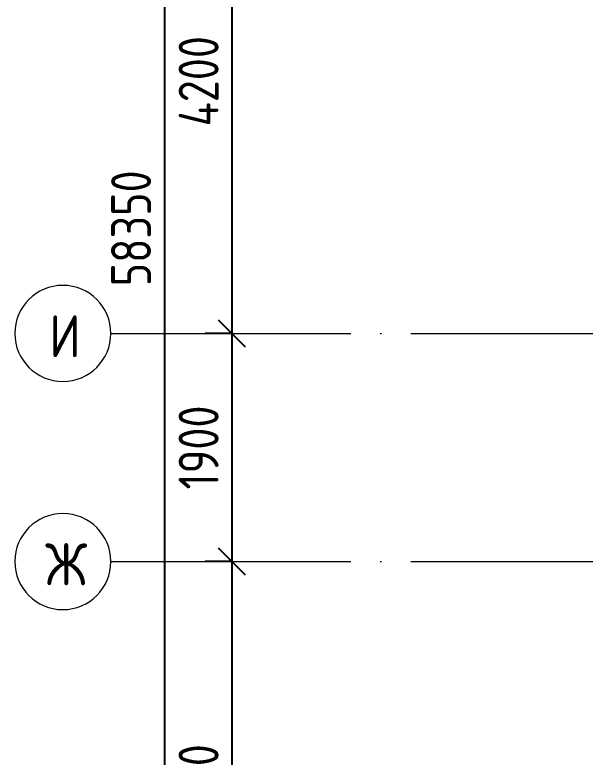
# Model space of a CAD drawing. Header units: millimetres. Extents: x -68946 to 690821, y -552984 to 293768.
# Drawn here: x 76440 to 81193, y 24796 to 30978 of the extents above; entities that cross this region are included whole.
import ezdxf

# ---------------------------------------------------------------- set-up
doc = ezdxf.new("R2010")
doc.units = ezdxf.units.MM
doc.linetypes.add('ADSK_Линия сетки', pattern=[2500, 2000, -250, 0, -250])
doc.layers.get('Defpoints').update_dxf_attribs({"color": 250})
for name, color, linetype, lineweight in [('A-____-____-DIMS', 250, 'Continuous', 9), ('S-GRID-____-IDEN', 250, 'Continuous', 9), ('S-GRID-____-OTLN', 250, 'Continuous', 9)]:
    doc.layers.add(name, color=color, linetype=linetype, lineweight=lineweight)
doc.styles.add('GOST Common', font='', dxfattribs={"width": 0.9, "height": 350})
doc.styles.get("Standard").update_dxf_attribs({"font": 'ГОСТ тип А.ttf'})
doc.styles.get('GOST Common').set_extended_font_data('GOST Common')
doc.dimstyles.new('А3', dxfattribs={"dimtxt": 333, "dimasz": 222, "dimexe": 222, "dimexo": 111, "dimgap": 111, "dimtad": 1, "dimtoh": 1, "dimdec": 0, "dimrnd": 0.0015, "dimzin": 0, "dimdsep": 46, "dimtxsty": 'Standard', "dimblk": 'OBLIQUE', "dimcen": 0, "dimclrd": 7, "dimclre": 7, "dimclrt": 7, "dimadec": 0, "dimazin": 0, "dimtfac": 1, "dimtdec": 0, "dimtofl": 0, "dimtmove": 0, "dimatfit": 3, "dimfxl": 1, "dimtolj": 1, "dimtzin": 0, "dimarcsym": 0})

# ---------------------------------------------------------------- blocks, each defined once
blk = doc.blocks.new('Ось сетки - Круг_Ø8 мм-39983606-АР1_Маркировочный план 1 этажа С2и3')
at = {"layer": 'S-GRID-____-IDEN'}
for start, end in [(360, 180), (180, 360)]:
    blk.add_arc((0, 0), 4, start, end, dxfattribs=at)
blk = doc.blocks.new('_Oblique')
at = {"color": 0, "linetype": 'ByBlock', "lineweight": -2}
blk.add_line((-0.5, -0.5), (0.5, 0.5), dxfattribs=at)
blk = doc.blocks.new('*D2555')
at = {"layer": 'A-____-____-DIMS', "color": 7, "lineweight": -2, "transparency": 16777216}
for p, q in [((78238.4, 32525), (78027.4, 32525)), ((78249.4, 32525), (78249.4, 28325)), ((78238.4, 28325), (78027.4, 28325))]:
    blk.add_line(p, q, dxfattribs=at)
at = {"layer": 'Defpoints', "color": 0, "lineweight": 30, "transparency": 16777216}
for p in [(78349.4, 32525), (78249.4, 28325), (78349.4, 28325)]:
    blk.add_point(p, dxfattribs=at)
at = {"layer": 'A-____-____-DIMS', "color": 7, "lineweight": -2, "transparency": 16777216, "xscale": 222, "yscale": 222, "zscale": 222}
for p, rotation in [((78249.4, 32525), 90), ((78249.4, 28325), 270)]:
    blk.add_blockref('_Oblique', p, dxfattribs=dict(at, rotation=rotation))
at = {"layer": 'A-____-____-DIMS', "color": 7, "transparency": 16777216, "insert": (77971.9, 30425), "char_height": 333, "width": 2.567, "attachment_point": 5, "rotation": 90}
blk.add_mtext('\\A1;4200', dxfattribs=at)
blk = doc.blocks.new('*D2556')
at = {"layer": 'A-____-____-DIMS', "color": 7, "lineweight": -2, "transparency": 16777216}
for p, q in [((78238.4, 28325), (78027.4, 28325)), ((78249.4, 28325), (78249.4, 26425)), ((78238.4, 26425), (78027.4, 26425))]:
    blk.add_line(p, q, dxfattribs=at)
at = {"layer": 'Defpoints', "color": 0, "lineweight": 30, "transparency": 16777216}
for p in [(78349.4, 28325), (78249.4, 26425), (78349.4, 26425)]:
    blk.add_point(p, dxfattribs=at)
at = {"layer": 'A-____-____-DIMS', "color": 7, "lineweight": -2, "transparency": 16777216, "xscale": 222, "yscale": 222, "zscale": 222}
for p, rotation in [((78249.4, 28325), 90), ((78249.4, 26425), 270)]:
    blk.add_blockref('_Oblique', p, dxfattribs=dict(at, rotation=rotation))
at = {"layer": 'A-____-____-DIMS', "color": 7, "transparency": 16777216, "insert": (77971.9, 27375), "char_height": 333, "width": 2.299, "attachment_point": 5, "rotation": 90}
blk.add_mtext('\\A1;1900', dxfattribs=at)
blk = doc.blocks.new('*D2557')
at = {"layer": 'A-____-____-DIMS', "color": 7, "lineweight": -2, "transparency": 16777216}
for p, q in [((78238.4, 26425), (78027.4, 26425)), ((78249.4, 26425), (78249.4, 22625)), ((78238.4, 22625), (78027.4, 22625))]:
    blk.add_line(p, q, dxfattribs=at)
at = {"layer": 'Defpoints', "color": 0, "lineweight": 30, "transparency": 16777216}
for p in [(78349.4, 26425), (78249.4, 22625), (78349.4, 22625)]:
    blk.add_point(p, dxfattribs=at)
at = {"layer": 'A-____-____-DIMS', "color": 7, "lineweight": -2, "transparency": 16777216, "xscale": 222, "yscale": 222, "zscale": 222}
for p, rotation in [((78249.4, 26425), 90), ((78249.4, 22625), 270)]:
    blk.add_blockref('_Oblique', p, dxfattribs=dict(at, rotation=rotation))
at = {"layer": 'A-____-____-DIMS', "color": 7, "transparency": 16777216, "insert": (77971.9, 24525), "char_height": 333, "width": 2.483, "attachment_point": 5, "rotation": 90}
blk.add_mtext('\\A1;3800', dxfattribs=at)
blk = doc.blocks.new('*D2563')
at = {"layer": 'A-____-____-DIMS', "color": 7, "lineweight": -2, "transparency": 16777216}
for p, q in [((77675.6, 58375), (77464.6, 58375)), ((77686.6, 58375), (77686.6, 25)), ((77675.6, 25), (77464.6, 25))]:
    blk.add_line(p, q, dxfattribs=at)
at = {"layer": 'Defpoints', "color": 0, "lineweight": 30, "transparency": 16777216}
for p in [(77786.6, 58375), (77686.6, 25), (77786.6, 25)]:
    blk.add_point(p, dxfattribs=at)
at = {"layer": 'A-____-____-DIMS', "color": 7, "lineweight": -2, "transparency": 16777216, "xscale": 222, "yscale": 222, "zscale": 222}
for p, rotation in [((77686.6, 58375), 90), ((77686.6, 25), 270)]:
    blk.add_blockref('_Oblique', p, dxfattribs=dict(at, rotation=rotation))
at = {"layer": 'A-____-____-DIMS', "color": 7, "transparency": 16777216, "insert": (77409.1, 29200), "char_height": 333, "width": 3.104, "attachment_point": 5, "rotation": 90}
blk.add_mtext('\\A1;58350', dxfattribs=at)

msp = doc.modelspace()

# ---------------------------------------------------------------- linework, layer by layer
at = {"layer": 'S-GRID-____-OTLN', "color": 18, "linetype": 'ADSK_Линия сетки', "true_color": 0x000000}
for p, q in [((77240.3519, 28325), (168626.8279, 28325)), ((77240.3519, 26425), (168626.8279, 26425))]:
    msp.add_line(p, q, dxfattribs=at)

# ---------------------------------------------------------------- block references
at = {"layer": 'S-GRID-____-IDEN', "color": 18, "true_color": 0x000000, "xscale": 99.99999999999993, "yscale": 99.99999999999993, "zscale": 99.99999999999993, "rotation": 269.9999999999994}
for p in [(76840.3519, 28325), (76840.3519, 26425)]:
    msp.add_blockref('Ось сетки - Круг_Ø8 мм-39983606-АР1_Маркировочный план 1 этажа С2и3', p, dxfattribs=at)

# ---------------------------------------------------------------- texts
at = {"layer": 'S-GRID-____-IDEN', "color": 18, "true_color": 0x000000, "char_height": 350, "attachment_point": 1, "style": 'GOST Common'}
for s, insert, width in [('\\fGOST Common|b0|i0|c204|p34|;\\W.9;И', (76727.029, 28477.5869), 310.253062), ('\\fGOST Common|b0|i0|c204|p34|;\\W.9;Ж', (76694.179, 26577.5869), 389.620125)]:
    msp.add_mtext(s, dxfattribs=dict(at, insert=insert, width=width))

# ---------------------------------------------------------------- dimensions: what is measured, and where the dimension line sits
at = {"layer": 'A-____-____-DIMS', "color": 18, "true_color": 0x000000}
for base, p1, p2, picture, middle in [((77686.582, 25), (77786.5669, 58375), (77786.5669, 25), '*D2563', (77409.082, 29200)), ((78249.446, 28325), (78349.4309, 32525), (78349.4309, 28325), '*D2555', (77971.946, 30425)), ((78249.446, 26425), (78349.4309, 28325), (78349.4309, 26425), '*D2556', (77971.946, 27375)), ((78249.446, 22625), (78349.4309, 26425), (78349.4309, 22625), '*D2557', (77971.946, 24525))]:
    dim = msp.add_linear_dim(base=base, p1=p1, p2=p2, angle=90, dimstyle='А3', dxfattribs=at)
    dim.commit()
    dim.dimension.update_dxf_attribs({"geometry": picture, "text_midpoint": middle})

doc.saveas('drawing.dxf')
